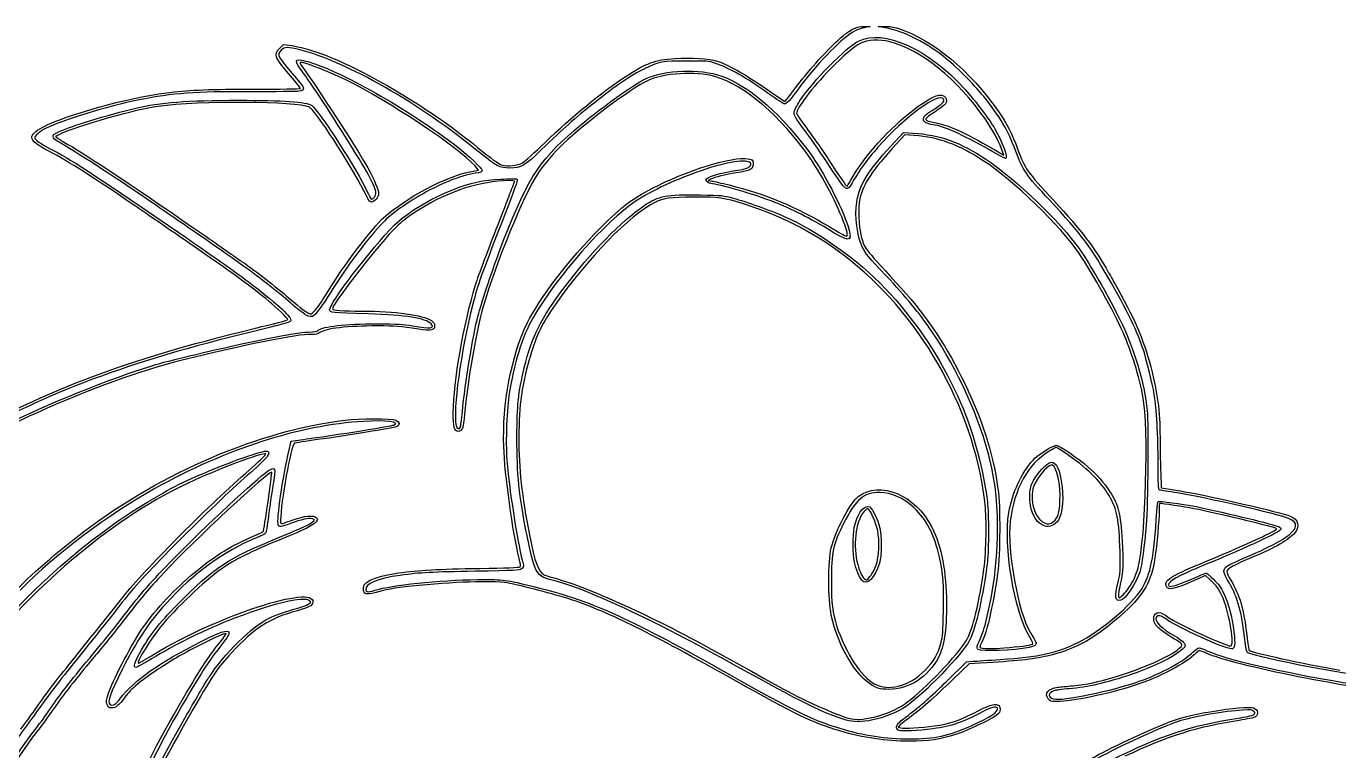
# Model space of a CAD drawing. Extents: x 0.09 to 7.29, y 6.89 to 11.9.
# Drawn here: x 0.673 to 1.194, y 9.236 to 9.524 of the extents above; entities that cross this region are included whole.
import ezdxf

# ---------------------------------------------------------------- set-up
doc = ezdxf.new("R2010")
doc.units = 0
doc.layers.add('Laag_1', color=7, linetype='CONTINUOUS')

msp = doc.modelspace()

# ---------------------------------------------------------------- linework, layer by layer
at = {"layer": 'Laag_1', "color": 7}
for points in [[(1.0057, 9.523919), (1.008035, 9.523877), (1.005789, 9.52339)], [(0.773402, 9.515224), (0.774881, 9.516703), (0.777169, 9.516487)], [(0.970855, 9.496286), (0.9741, 9.493998), (0.974898, 9.494947)], [(1.016393, 9.476497), (1.021219, 9.48178), (1.0251, 9.481522)], [(0.686185, 9.481078), (0.684327, 9.480137), (0.685221, 9.47946)], [(1.025581, 9.480515), (1.021814, 9.480794), (1.018614, 9.477328)], [(1.059588, 9.473699), (1.061162, 9.472784), (1.060215, 9.475302)], [(0.849011, 9.46616), (0.852363, 9.466837), (0.850883, 9.468569)], [(0.944677, 9.463172), (0.943721, 9.462671), (0.945189, 9.462437)], [(0.777168, 9.355606), (0.778, 9.359095), (0.779644, 9.359367)], [(1.085613, 9.354282), (1.081999, 9.356666), (1.079028, 9.354958)], [(0.76733, 9.353303), (0.767945, 9.354242), (0.766718, 9.353973)], [(1.123484, 9.346383), (1.123721, 9.340618), (1.127063, 9.340048)], [(1.14303, 9.304145), (1.141322, 9.305709), (1.136783, 9.303711)], [(1.038397, 9.263665), (1.046366, 9.271493), (1.048879, 9.271663)], [(1.051744, 9.270929), (1.047317, 9.270689), (1.040903, 9.264433)], [(1.020019, 9.246391), (1.019146, 9.245455), (1.020165, 9.245197)]]:
    msp.add_lwpolyline(points, dxfattribs=at)
for points in [[(0.992192, 9.467976)], [(1.000363, 9.462855)], [(0.783684, 9.409341)], [(0.787215, 9.410854)], [(1.076939, 9.325551)], [(1.080913, 9.327158)], [(1.00876, 9.306399)], [(1.004775, 9.303742)], [(1.050922, 9.276335)], [(1.061321, 9.277)], [(1.011523, 9.260805)], [(1.01922, 9.261788)], [(0.998478, 9.248292)], [(1.010011, 9.249657)]]:
    msp.add_lwpolyline(points, close=True, dxfattribs=at)
for points in [[(0.997115, 9.520025), (1.00076, 9.523007), (1.002848, 9.523954), (1.0057, 9.523919)], [(1.005789, 9.52339), (1.004554, 9.523118), (1.002888, 9.522567), (1.002089, 9.522159)], [(1.012628, 9.523586), (1.010643, 9.523848), (1.01066, 9.523851), (1.013592, 9.5239)], [(1.037236, 9.511899), (1.029027, 9.51827), (1.019829, 9.522638), (1.012628, 9.523586)], [(1.013592, 9.5239), (1.01585, 9.523942), (1.017238, 9.523729), (1.019288, 9.523063)], [(0.980261, 9.501879), (0.985006, 9.508097), (0.992823, 9.516513), (0.997115, 9.520025)], [(1.002089, 9.522159), (0.997298, 9.519715), (0.987864, 9.510182), (0.980388, 9.500233)], [(1.00339, 9.518038), (1.013282, 9.523041), (1.031157, 9.514977), (1.045631, 9.498981)], [(1.015791, 9.517783), (1.011681, 9.518822), (1.006958, 9.518596), (1.004306, 9.517232)], [(1.019288, 9.523063), (1.032892, 9.518619), (1.047732, 9.506297), (1.059078, 9.490024)], [(0.778449, 9.50338), (0.771287, 9.51163), (0.770845, 9.512667), (0.773402, 9.515224)], [(0.774013, 9.51445), (0.772157, 9.512513), (0.772456, 9.511957), (0.780098, 9.50317)], [(0.781463, 9.514568), (0.776642, 9.515791), (0.775274, 9.515769), (0.774013, 9.51445)], [(0.777169, 9.516487), (0.779947, 9.516226), (0.787437, 9.514104), (0.791949, 9.512301)], [(0.852857, 9.473741), (0.829061, 9.49327), (0.80006, 9.509855), (0.781463, 9.514568)], [(0.980261, 9.494551), (0.985401, 9.502281), (0.998466, 9.515548), (1.00339, 9.518038)], [(1.004306, 9.517232), (1.001432, 9.515753), (0.997488, 9.512409), (0.992221, 9.506983)], [(1.053808, 9.487017), (1.042622, 9.503025), (1.028294, 9.514622), (1.015791, 9.517783)], [(0.783141, 9.504875), (0.778871, 9.510586), (0.778966, 9.511358), (0.783787, 9.510109)], [(0.781484, 9.509559), (0.781275, 9.509489), (0.78205, 9.508196), (0.783202, 9.506683)], [(0.799668, 9.502649), (0.792071, 9.506342), (0.782614, 9.509936), (0.781484, 9.509559)], [(0.783787, 9.510109), (0.796853, 9.506726), (0.82469, 9.49097), (0.844177, 9.475928)], [(0.791949, 9.512301), (0.810394, 9.504933), (0.834346, 9.490387), (0.852035, 9.475811)], [(0.91065, 9.503832), (0.919234, 9.509437), (0.922374, 9.510593), (0.930522, 9.511146)], [(0.935272, 9.510148), (0.925431, 9.510148), (0.924111, 9.509897), (0.918367, 9.507048)], [(0.930522, 9.511146), (0.937011, 9.511586), (0.943979, 9.511146), (0.947216, 9.510113)], [(0.946285, 9.509298), (0.943894, 9.510098), (0.943161, 9.510155), (0.935272, 9.510148)], [(0.967566, 9.497225), (0.958527, 9.503666), (0.951939, 9.507404), (0.946285, 9.509298)], [(0.947216, 9.510113), (0.952231, 9.508498), (0.959907, 9.504009), (0.970855, 9.496286)], [(1.053159, 9.496023), (1.048961, 9.501235), (1.041877, 9.508298), (1.037236, 9.511899)], [(0.781612, 9.499246), (0.781709, 9.499403), (0.780286, 9.501264), (0.778449, 9.50338)], [(0.780098, 9.50317), (0.783451, 9.499314), (0.783612, 9.498554), (0.78116, 9.498138)], [(0.799286, 9.48042), (0.79034, 9.494526), (0.786272, 9.500688), (0.783141, 9.504875)], [(0.783202, 9.506683), (0.787322, 9.501276), (0.804418, 9.474809), (0.808365, 9.467729)], [(0.850883, 9.468569), (0.845012, 9.475438), (0.816187, 9.494619), (0.799668, 9.502649)], [(0.878768, 9.477693), (0.889619, 9.488157), (0.901253, 9.497696), (0.91065, 9.503832)], [(0.890429, 9.482564), (0.900321, 9.490972), (0.913798, 9.500721), (0.9187, 9.503015)], [(0.918367, 9.507048), (0.91285, 9.504311), (0.907259, 9.500519), (0.898339, 9.493463)], [(0.9187, 9.503015), (0.926603, 9.506712), (0.940194, 9.507218), (0.949045, 9.504144)], [(0.946292, 9.503949), (0.938627, 9.506192), (0.926118, 9.505377), (0.919304, 9.502191)], [(0.98414, 9.471606), (0.972324, 9.488515), (0.958416, 9.5004), (0.946292, 9.503949)], [(0.949045, 9.504144), (0.960151, 9.500287), (0.973696, 9.488271), (0.984955, 9.472287)], [(0.992221, 9.506983), (0.984885, 9.499428), (0.978801, 9.491422), (0.978825, 9.489354)], [(0.691075, 9.488607), (0.705115, 9.493199), (0.718484, 9.496334), (0.729662, 9.497654)], [(0.761683, 9.49794), (0.739428, 9.498027), (0.731182, 9.497418), (0.717535, 9.49468)], [(0.729662, 9.497654), (0.738361, 9.498682), (0.745572, 9.498961), (0.763478, 9.498961)], [(0.78116, 9.498138), (0.780279, 9.497988), (0.771514, 9.497898), (0.761683, 9.49794)], [(0.763478, 9.498961), (0.773354, 9.498961), (0.781514, 9.499089), (0.781612, 9.499246)], [(0.919304, 9.502191), (0.91326, 9.499365), (0.895224, 9.485848), (0.886051, 9.477269)], [(0.974019, 9.493067), (0.973678, 9.493067), (0.970774, 9.494938), (0.967566, 9.497225)], [(0.980388, 9.500233), (0.975836, 9.494175), (0.974852, 9.493067), (0.974019, 9.493067)], [(0.974898, 9.494947), (0.975337, 9.495468), (0.97775, 9.498588), (0.980261, 9.501879)], [(1.037198, 9.495016), (1.035561, 9.498075), (1.021725, 9.487925), (1.011147, 9.475904)], [(1.045631, 9.498981), (1.049766, 9.494412), (1.055112, 9.487343), (1.057615, 9.483135)], [(0.717535, 9.49468), (0.704841, 9.492134), (0.687063, 9.486697), (0.68041, 9.483325)], [(0.725177, 9.492139), (0.715972, 9.490851), (0.692114, 9.484083), (0.686185, 9.481078)], [(0.716208, 9.491424), (0.725926, 9.493749), (0.736501, 9.494554), (0.757196, 9.494546)], [(0.785202, 9.491769), (0.780594, 9.494152), (0.741283, 9.494396), (0.725177, 9.492139)], [(0.757196, 9.494546), (0.774523, 9.494546), (0.784012, 9.493881), (0.786089, 9.492543)], [(0.786089, 9.492543), (0.788798, 9.490799), (0.804558, 9.466353), (0.808076, 9.458437)], [(0.898339, 9.493463), (0.890256, 9.487069), (0.886478, 9.48371), (0.877341, 9.474795)], [(0.978022, 9.490441), (0.978248, 9.491185), (0.979252, 9.493035), (0.980261, 9.494551)], [(1.009494, 9.475712), (1.018289, 9.48592), (1.030063, 9.495419), (1.035335, 9.496559)], [(1.032661, 9.490496), (1.034073, 9.491353), (1.035758, 9.492558), (1.036406, 9.493174)], [(1.038352, 9.494542), (1.038352, 9.493174), (1.037621, 9.492438), (1.033828, 9.489991)], [(1.035335, 9.496559), (1.037005, 9.496921), (1.038352, 9.496019), (1.038352, 9.494542)], [(1.036406, 9.493174), (1.037384, 9.494105), (1.037518, 9.494417), (1.037198, 9.495016)], [(1.065769, 9.47463), (1.062852, 9.48255), (1.059683, 9.487924), (1.053159, 9.496023)], [(0.674906, 9.479738), (0.674906, 9.482102), (0.680402, 9.485116), (0.691075, 9.488607)], [(0.685839, 9.482128), (0.690778, 9.484375), (0.705209, 9.488792), (0.716208, 9.491424)], [(0.806791, 9.458629), (0.80137, 9.469454), (0.787661, 9.490497), (0.785202, 9.491769)], [(0.98283, 9.481537), (0.977779, 9.488291), (0.97752, 9.48877), (0.978022, 9.490441)], [(0.978825, 9.489354), (0.978825, 9.489079), (0.979982, 9.487284), (0.98139, 9.485364)], [(1.033024, 9.484831), (1.030504, 9.485189), (1.029163, 9.485922), (1.029177, 9.486935)], [(1.029177, 9.486935), (1.029219, 9.488139), (1.02981, 9.488768), (1.032661, 9.490496)], [(1.030336, 9.487467), (1.02968, 9.486676), (1.030378, 9.486356), (1.03431, 9.485565)], [(1.033828, 9.489991), (1.032173, 9.488923), (1.030602, 9.487788), (1.030336, 9.487467)], [(1.060215, 9.475302), (1.058903, 9.478788), (1.056542, 9.483103), (1.053808, 9.487017)], [(1.059078, 9.490024), (1.06214, 9.485632), (1.06466, 9.480697), (1.066635, 9.475224)], [(0.68041, 9.483325), (0.678272, 9.482241), (0.676008, 9.480336), (0.676008, 9.479619)], [(0.683358, 9.480131), (0.683358, 9.480847), (0.683794, 9.481198), (0.685839, 9.482128)], [(0.860483, 9.433885), (0.870947, 9.461902), (0.876237, 9.470501), (0.890429, 9.482564)], [(0.98139, 9.485364), (0.987132, 9.477529), (0.989898, 9.47356), (0.992674, 9.469174)], [(1.055679, 9.474662), (1.044114, 9.481224), (1.037494, 9.484196), (1.033024, 9.484831)], [(1.03431, 9.485565), (1.039789, 9.484471), (1.046407, 9.481365), (1.059588, 9.473699)], [(1.057615, 9.483135), (1.060547, 9.478206), (1.063018, 9.471399), (1.061876, 9.471399)], [(0.681678, 9.474278), (0.677194, 9.476579), (0.674906, 9.478423), (0.674906, 9.479738)], [(0.676008, 9.479619), (0.676008, 9.478924), (0.678546, 9.477124), (0.681951, 9.475404)], [(0.68639, 9.477474), (0.683952, 9.478912), (0.683358, 9.479432), (0.683358, 9.480131)], [(0.685221, 9.47946), (0.685712, 9.479085), (0.687513, 9.477995), (0.689224, 9.477033)], [(0.723047, 9.453653), (0.709061, 9.463272), (0.695252, 9.472245), (0.68639, 9.477474)], [(0.689224, 9.477033), (0.69649, 9.472948), (0.718838, 9.458053), (0.743994, 9.44053)], [(0.811612, 9.457686), (0.811612, 9.460065), (0.808172, 9.466409), (0.799286, 9.48042)], [(0.869884, 9.469739), (0.870778, 9.470263), (0.874775, 9.473841), (0.878768, 9.477693)], [(0.886051, 9.477269), (0.882577, 9.47402), (0.878306, 9.468974), (0.875816, 9.465174)], [(0.992192, 9.467976), (0.98902, 9.47279), (0.984807, 9.478892), (0.98283, 9.481537)], [(1.002686, 9.454013), (1.0038, 9.461037), (1.006871, 9.466075), (1.016393, 9.476497)], [(1.018614, 9.477328), (1.00869, 9.466578), (1.005459, 9.461734), (1.003952, 9.455346)], [(1.0251, 9.481522), (1.035704, 9.48082), (1.04398, 9.477848), (1.054041, 9.471129)], [(1.052977, 9.470542), (1.042946, 9.477063), (1.035476, 9.479782), (1.025581, 9.480515)], [(0.716064, 9.452484), (0.700066, 9.463534), (0.689204, 9.470419), (0.681678, 9.474278)], [(0.681951, 9.475404), (0.690123, 9.471274), (0.698797, 9.465651), (0.729203, 9.44477)], [(0.844177, 9.475928), (0.848437, 9.47264), (0.853873, 9.467427), (0.853873, 9.46663)], [(0.852035, 9.475811), (0.857498, 9.47131), (0.860289, 9.469315), (0.861837, 9.468804)], [(0.864812, 9.467626), (0.860841, 9.467581), (0.859579, 9.468225), (0.852857, 9.473741)], [(0.877341, 9.474795), (0.870856, 9.468466), (0.869485, 9.467681), (0.864812, 9.467626)], [(0.923507, 9.460588), (0.938718, 9.468043), (0.955832, 9.472877), (0.9606, 9.471064)], [(0.960486, 9.469653), (0.959119, 9.471301), (0.951428, 9.470093), (0.940826, 9.466568)], [(0.997911, 9.445124), (0.995111, 9.453057), (0.989321, 9.464192), (0.98414, 9.471606)], [(0.984955, 9.472287), (0.990766, 9.464037), (0.997806, 9.449991), (0.999647, 9.44297)], [(1.000363, 9.462855), (1.002585, 9.466882), (1.005856, 9.471489), (1.009494, 9.475712)], [(1.011147, 9.475904), (1.006849, 9.47102), (1.004173, 9.467341), (1.001184, 9.462212)], [(1.054041, 9.471129), (1.066164, 9.463032), (1.083514, 9.446337), (1.091307, 9.435269)], [(1.061876, 9.471399), (1.061628, 9.471399), (1.058842, 9.472867), (1.055679, 9.474662)], [(1.079379, 9.454811), (1.069896, 9.464971), (1.068673, 9.466752), (1.065769, 9.47463)], [(1.066635, 9.475224), (1.069443, 9.46745), (1.070309, 9.466214), (1.081028, 9.454676)], [(0.808365, 9.467729), (0.810988, 9.463024), (0.812714, 9.458959), (0.812714, 9.457488)], [(0.814812, 9.447982), (0.8241, 9.456128), (0.839271, 9.464192), (0.849011, 9.46616)], [(0.853873, 9.46663), (0.853873, 9.466112), (0.853318, 9.465898), (0.851025, 9.465531)], [(0.861837, 9.468804), (0.86391, 9.46812), (0.867915, 9.468584), (0.869884, 9.469739)], [(0.940826, 9.466568), (0.932098, 9.463666), (0.920707, 9.45838), (0.915004, 9.454585)], [(0.942797, 9.462934), (0.942797, 9.463996), (0.948616, 9.465785), (0.955291, 9.466777)], [(0.961542, 9.46957), (0.961542, 9.467076), (0.960736, 9.466614), (0.954842, 9.465726)], [(0.955291, 9.466777), (0.958417, 9.467241), (0.959318, 9.467518), (0.960039, 9.468236)], [(0.960039, 9.468236), (0.960755, 9.468948), (0.960842, 9.469225), (0.960486, 9.469653)], [(0.9606, 9.471064), (0.961331, 9.470785), (0.961542, 9.470451), (0.961542, 9.46957)], [(1.001184, 9.462212), (0.998673, 9.457904), (0.998941, 9.457732), (0.992192, 9.467976)], [(0.992674, 9.469174), (0.995533, 9.464657), (0.998535, 9.460374), (0.998842, 9.460374)], [(1.090915, 9.433895), (1.083799, 9.444478), (1.064724, 9.462903), (1.052977, 9.470542)], [(0.862287, 9.462503), (0.850956, 9.461966), (0.838314, 9.457442), (0.826858, 9.449824)], [(0.851025, 9.465531), (0.845011, 9.464567), (0.836946, 9.461296), (0.828843, 9.456533)], [(0.842201, 9.45903), (0.849166, 9.46176), (0.854487, 9.462927), (0.861311, 9.463219)], [(0.875816, 9.465174), (0.87036, 9.456852), (0.859309, 9.429872), (0.854279, 9.412591)], [(0.859454, 9.443306), (0.863303, 9.453211), (0.866541, 9.461631), (0.86665, 9.462017)], [(0.861311, 9.463219), (0.864497, 9.463355), (0.867266, 9.463414), (0.867466, 9.463345)], [(0.867828, 9.46259), (0.867828, 9.46224), (0.865035, 9.45477), (0.861621, 9.445984)], [(0.86665, 9.462017), (0.866838, 9.462689), (0.86665, 9.46271), (0.862287, 9.462503)], [(0.867466, 9.463345), (0.867665, 9.463278), (0.867828, 9.462937), (0.867828, 9.46259)], [(0.944761, 9.461446), (0.943945, 9.461446), (0.942797, 9.462316), (0.942797, 9.462934)], [(0.954842, 9.465726), (0.950621, 9.46509), (0.946236, 9.463988), (0.944677, 9.463172)], [(0.970174, 9.453995), (0.962542, 9.457002), (0.947386, 9.461446), (0.944761, 9.461446)], [(0.945189, 9.462437), (0.945998, 9.462312), (0.949044, 9.461615), (0.951959, 9.460894)], [(0.951959, 9.460894), (0.96665, 9.45726), (0.978363, 9.452373), (0.991948, 9.444207)], [(0.998842, 9.460374), (0.998925, 9.460374), (0.999611, 9.461491), (1.000363, 9.462855)], [(0.809928, 9.454127), (0.809166, 9.454127), (0.808735, 9.454746), (0.806791, 9.458629)], [(0.808076, 9.458437), (0.808861, 9.456673), (0.809719, 9.455229), (0.809985, 9.455229)], [(0.812714, 9.457488), (0.812714, 9.456062), (0.81111, 9.454127), (0.809928, 9.454127)], [(0.809985, 9.455229), (0.810647, 9.455229), (0.811612, 9.456685), (0.811612, 9.457686)], [(0.828843, 9.456533), (0.822064, 9.452549), (0.818139, 9.449663), (0.814347, 9.445876)], [(0.818954, 9.444912), (0.823702, 9.449688), (0.833414, 9.455586), (0.842201, 9.45903)], [(0.900531, 9.443522), (0.9098, 9.452823), (0.913943, 9.455901), (0.923507, 9.460588)], [(0.918133, 9.452641), (0.924128, 9.456665), (0.927093, 9.457235), (0.940601, 9.456967)], [(0.937995, 9.456068), (0.928234, 9.456026), (0.926134, 9.455748), (0.922484, 9.453919)], [(0.957688, 9.453364), (0.950081, 9.455796), (0.947869, 9.4561), (0.937995, 9.456068)], [(0.940601, 9.456967), (0.949207, 9.456796), (0.949782, 9.456737), (0.953646, 9.455673)], [(0.953646, 9.455673), (0.958856, 9.454237), (0.968213, 9.450897), (0.97364, 9.448536)], [(0.737379, 9.437836), (0.730001, 9.442891), (0.72041, 9.449482), (0.716064, 9.452484)], [(0.731315, 9.447992), (0.729294, 9.449367), (0.725573, 9.451914), (0.723047, 9.453653)], [(0.915004, 9.454585), (0.902898, 9.446529), (0.883403, 9.424385), (0.873972, 9.407976)], [(0.922484, 9.453919), (0.912334, 9.448838), (0.895911, 9.431997), (0.882911, 9.413338)], [(0.886778, 9.420502), (0.896845, 9.433899), (0.909432, 9.4468), (0.918133, 9.452641)], [(1.000318, 9.43079), (0.987098, 9.441315), (0.974486, 9.447993), (0.957688, 9.453364)], [(0.990661, 9.443695), (0.985287, 9.447025), (0.975957, 9.451716), (0.970174, 9.453995)], [(1.004888, 9.436303), (1.002905, 9.440337), (1.001856, 9.448777), (1.002686, 9.454013)], [(1.003952, 9.455346), (1.003156, 9.451969), (1.003436, 9.444467), (1.004513, 9.440378)], [(1.103929, 9.421845), (1.095758, 9.436308), (1.092236, 9.441037), (1.079379, 9.454811)], [(1.081028, 9.454676), (1.091949, 9.442923), (1.097257, 9.435937), (1.102807, 9.426012)], [(0.760347, 9.427724), (0.754942, 9.431585), (0.736338, 9.444574), (0.731315, 9.447992)], [(0.79249, 9.418481), (0.798504, 9.428403), (0.810371, 9.444087), (0.814812, 9.447982)], [(0.814347, 9.445876), (0.809119, 9.440654), (0.79979, 9.4282), (0.793415, 9.417929)], [(0.826858, 9.449824), (0.822028, 9.446612), (0.819388, 9.444191), (0.814345, 9.438344)], [(0.861621, 9.445984), (0.853232, 9.424397), (0.852238, 9.421575), (0.850172, 9.413489)], [(0.97364, 9.448536), (0.987045, 9.442706), (1.003257, 9.431155), (1.014057, 9.419739)], [(0.998528, 9.440553), (0.999284, 9.440553), (0.999136, 9.441654), (0.997911, 9.445124)], [(0.729203, 9.44477), (0.749709, 9.430688), (0.754606, 9.427244), (0.760898, 9.422481)], [(0.743994, 9.44053), (0.750563, 9.435954), (0.757095, 9.431405), (0.75851, 9.430422)], [(0.79323, 9.41124), (0.79323, 9.414011), (0.80981, 9.435714), (0.818954, 9.444912)], [(0.851113, 9.420889), (0.851851, 9.423313), (0.855604, 9.433401), (0.859454, 9.443306)], [(0.871724, 9.405932), (0.876486, 9.415744), (0.88859, 9.431539), (0.900531, 9.443522)], [(0.999647, 9.44297), (1.000933, 9.438068), (0.999564, 9.438178), (0.990661, 9.443695)], [(0.991948, 9.444207), (0.995293, 9.442197), (0.998253, 9.440553), (0.998528, 9.440553)], [(1.004513, 9.440378), (1.005724, 9.435773), (1.005521, 9.436041), (1.018275, 9.422189)], [(0.769167, 9.414657), (0.762295, 9.420392), (0.753802, 9.426585), (0.737379, 9.437836)], [(0.814345, 9.438344), (0.805973, 9.42864), (0.794335, 9.413124), (0.794335, 9.41167)], [(1.014276, 9.424911), (1.007594, 9.431992), (1.006141, 9.433755), (1.004888, 9.436303)], [(1.091307, 9.435269), (1.095185, 9.42976), (1.102537, 9.416979), (1.107139, 9.407743)], [(0.75851, 9.430422), (0.764448, 9.426293), (0.771462, 9.420832), (0.777252, 9.415831)], [(0.85225, 9.409079), (0.85331, 9.413314), (0.857386, 9.425594), (0.860483, 9.433885)], [(1.053813, 9.332726), (1.050398, 9.369236), (1.02949, 9.407564), (1.000318, 9.43079)], [(1.108561, 9.402311), (1.104971, 9.410454), (1.096586, 9.425462), (1.090915, 9.433895)], [(0.778905, 9.412968), (0.776549, 9.415325), (0.766343, 9.423439), (0.760347, 9.427724)], [(1.032577, 9.402644), (1.027414, 9.41024), (1.022639, 9.41605), (1.014276, 9.424911)], [(1.102807, 9.426012), (1.103486, 9.424799), (1.105159, 9.421823), (1.106527, 9.419397)], [(0.760898, 9.422481), (0.771588, 9.414389), (0.777803, 9.408811), (0.777803, 9.407309)], [(0.842381, 9.370545), (0.842503, 9.382569), (0.846541, 9.405869), (0.851113, 9.420889)], [(0.870614, 9.388237), (0.873751, 9.401042), (0.876941, 9.407411), (0.886778, 9.420502)], [(1.014057, 9.419739), (1.036542, 9.39597), (1.050781, 9.366228), (1.054598, 9.335061)], [(1.018275, 9.422189), (1.029565, 9.409928), (1.03745, 9.398544), (1.044367, 9.384523)], [(1.117124, 9.393616), (1.11507, 9.40076), (1.111372, 9.408673), (1.103929, 9.421845)], [(1.106527, 9.419397), (1.113597, 9.406861), (1.117329, 9.397809), (1.120084, 9.386507)], [(0.7767, 9.407404), (0.7767, 9.407748), (0.771872, 9.412399), (0.769167, 9.414657)], [(0.777252, 9.415831), (0.781606, 9.41207), (0.784833, 9.409668), (0.78554, 9.409663)], [(0.793415, 9.417929), (0.790505, 9.413241), (0.788643, 9.410632), (0.787131, 9.409118)], [(0.787215, 9.410855), (0.788738, 9.412503), (0.789774, 9.414), (0.79249, 9.418481)], [(0.783684, 9.409345), (0.782613, 9.409997), (0.779564, 9.412309), (0.778905, 9.412968)], [(0.787131, 9.409118), (0.786356, 9.408344), (0.785201, 9.40842), (0.783684, 9.409341)], [(0.78554, 9.409663), (0.785853, 9.409663), (0.786608, 9.410197), (0.787215, 9.410854)], [(0.808481, 9.409635), (0.794037, 9.410072), (0.79323, 9.410157), (0.79323, 9.41124)], [(0.794335, 9.41167), (0.794335, 9.411112), (0.798651, 9.410786), (0.806058, 9.410785)], [(0.806058, 9.410785), (0.819361, 9.410785), (0.830303, 9.409289), (0.833679, 9.407015)], [(0.833563, 9.405712), (0.831284, 9.407991), (0.823721, 9.409174), (0.808481, 9.409635)], [(0.850172, 9.413489), (0.845346, 9.394596), (0.84218, 9.371655), (0.843528, 9.365352)], [(0.845983, 9.370827), (0.847115, 9.382265), (0.850106, 9.400523), (0.85225, 9.409079)], [(0.854279, 9.412591), (0.851557, 9.403242), (0.848028, 9.382877), (0.846866, 9.369811)], [(0.882911, 9.413338), (0.877603, 9.405718), (0.87554, 9.401508), (0.873008, 9.39312)], [(0.698057, 9.384402), (0.717581, 9.391708), (0.735602, 9.397077), (0.763746, 9.403975)], [(0.773485, 9.405319), (0.77111, 9.404694), (0.765942, 9.403409), (0.762, 9.402463)], [(0.763746, 9.403975), (0.770871, 9.405721), (0.7767, 9.407264), (0.7767, 9.407404)], [(0.777803, 9.407309), (0.777803, 9.406529), (0.777432, 9.406358), (0.773485, 9.405319)], [(0.788761, 9.403146), (0.790525, 9.404743), (0.799432, 9.405735), (0.811972, 9.405733)], [(0.812158, 9.404885), (0.800402, 9.404926), (0.79157, 9.403882), (0.789374, 9.402248)], [(0.811972, 9.405733), (0.820343, 9.405733), (0.822355, 9.405614), (0.826304, 9.404926)], [(0.828555, 9.403623), (0.821347, 9.404733), (0.819539, 9.404872), (0.812158, 9.404885)], [(0.826304, 9.404926), (0.833362, 9.403689), (0.835369, 9.403906), (0.833563, 9.405712)], [(0.8337, 9.403344), (0.832868, 9.403132), (0.83117, 9.403222), (0.828555, 9.403623)], [(0.833679, 9.407015), (0.834703, 9.406324), (0.834943, 9.405927), (0.834943, 9.404915)], [(0.834943, 9.404915), (0.834943, 9.403805), (0.834807, 9.403631), (0.8337, 9.403344)], [(0.862436, 9.356949), (0.861839, 9.373997), (0.865439, 9.392983), (0.871724, 9.405932)], [(0.873972, 9.407976), (0.869725, 9.400588), (0.866466, 9.389951), (0.864516, 9.377107)], [(1.107139, 9.407743), (1.112884, 9.396213), (1.11711, 9.382207), (1.118122, 9.371345)], [(0.762, 9.402463), (0.714858, 9.391149), (0.678165, 9.377441), (0.65157, 9.36121)], [(0.785807, 9.401524), (0.781058, 9.401712), (0.75873, 9.397245), (0.734595, 9.391283)], [(0.739577, 9.393468), (0.761831, 9.398786), (0.779447, 9.402296), (0.784704, 9.40246)], [(0.784704, 9.40246), (0.787182, 9.40254), (0.788297, 9.402728), (0.788761, 9.403146)], [(0.789374, 9.402248), (0.788448, 9.40156), (0.787875, 9.401443), (0.785807, 9.401524)], [(1.055644, 9.351832), (1.051672, 9.368078), (1.042825, 9.387566), (1.032577, 9.402644)], [(1.116435, 9.376954), (1.115051, 9.384429), (1.11173, 9.395123), (1.108561, 9.402311)], [(0.716743, 9.387172), (0.723911, 9.389562), (0.728353, 9.390787), (0.739577, 9.393468)], [(0.873008, 9.39312), (0.869703, 9.382174), (0.868468, 9.373372), (0.868447, 9.360601)], [(1.121215, 9.376018), (1.120635, 9.379932), (1.118843, 9.387637), (1.117124, 9.393616)], [(0.734595, 9.391283), (0.718289, 9.387256), (0.697762, 9.379807), (0.676763, 9.3703)], [(0.86767, 9.360601), (0.867712, 9.373817), (0.868154, 9.378198), (0.870614, 9.388237)], [(0.656281, 9.365287), (0.666936, 9.3714), (0.6832, 9.378842), (0.698057, 9.384402)], [(0.658347, 9.362406), (0.670886, 9.369424), (0.697998, 9.380922), (0.716743, 9.387172)], [(1.044367, 9.384523), (1.052557, 9.367919), (1.056695, 9.355223), (1.058811, 9.340205)], [(1.120084, 9.386507), (1.122471, 9.376718), (1.123239, 9.369883), (1.123243, 9.358394)], [(0.864516, 9.377107), (0.863519, 9.370544), (0.863124, 9.356639), (0.863753, 9.350267)], [(1.114555, 9.308814), (1.117578, 9.320687), (1.11878, 9.36429), (1.116435, 9.376954)], [(1.122503, 9.348038), (1.122503, 9.358768), (1.121921, 9.371263), (1.121215, 9.376018)], [(0.676763, 9.3703), (0.660745, 9.363048), (0.655523, 9.360013), (0.631176, 9.343804)], [(0.695481, 9.323109), (0.726893, 9.346913), (0.765308, 9.3633), (0.79948, 9.367473)], [(0.806829, 9.366985), (0.781072, 9.365392), (0.752048, 9.356049), (0.723776, 9.340248)], [(0.79948, 9.367473), (0.804878, 9.368132), (0.818033, 9.368129), (0.8196, 9.367473)], [(0.81874, 9.36552), (0.821862, 9.366707), (0.815332, 9.367511), (0.806829, 9.366985)], [(0.8196, 9.367473), (0.82117, 9.36681), (0.821268, 9.365389), (0.819784, 9.364804)], [(0.844332, 9.363012), (0.842754, 9.363012), (0.842323, 9.364676), (0.842381, 9.370545)], [(0.846866, 9.369811), (0.846375, 9.364291), (0.845898, 9.363012), (0.844332, 9.363012)], [(0.845193, 9.364653), (0.845325, 9.364998), (0.845681, 9.367777), (0.845983, 9.370827)], [(1.118122, 9.371345), (1.118643, 9.365762), (1.11838, 9.333637), (1.117752, 9.325872)], [(0.788087, 9.360584), (0.799511, 9.362175), (0.817607, 9.365088), (0.81874, 9.36552)], [(0.819784, 9.364804), (0.818504, 9.364299), (0.799794, 9.361263), (0.788456, 9.359721)], [(0.843528, 9.365352), (0.84379, 9.364122), (0.844823, 9.36369), (0.845193, 9.364653)], [(0.779275, 9.358264), (0.777949, 9.357579), (0.773773, 9.334508), (0.773759, 9.327786)], [(0.788456, 9.359721), (0.783706, 9.359074), (0.779575, 9.358419), (0.779275, 9.358264)], [(0.779644, 9.359367), (0.780548, 9.359517), (0.784348, 9.360063), (0.788087, 9.360584)], [(0.868577, 9.312502), (0.866022, 9.322759), (0.862821, 9.345922), (0.862436, 9.356949)], [(0.871697, 9.321513), (0.868493, 9.337761), (0.867649, 9.345936), (0.86767, 9.360601)], [(0.868447, 9.360601), (0.868405, 9.348031), (0.869572, 9.337489), (0.872658, 9.321854)], [(1.072789, 9.351605), (1.074569, 9.353585), (1.08066, 9.357477), (1.081977, 9.357477)], [(1.081977, 9.357477), (1.08309, 9.357477), (1.090893, 9.352203), (1.094579, 9.348959)], [(1.123243, 9.358394), (1.123243, 9.354958), (1.123351, 9.349553), (1.123484, 9.346383)], [(0.766718, 9.353973), (0.761102, 9.352745), (0.742519, 9.345326), (0.733153, 9.340574)], [(0.741051, 9.345444), (0.7533, 9.350777), (0.767083, 9.355655), (0.768436, 9.355136)], [(0.759769, 9.346263), (0.763589, 9.349619), (0.766991, 9.352787), (0.76733, 9.353303)], [(0.768436, 9.355136), (0.770109, 9.354494), (0.768478, 9.352376), (0.761895, 9.34671)], [(0.772839, 9.325831), (0.772134, 9.328051), (0.774536, 9.344566), (0.777168, 9.355606)], [(1.0543, 9.288389), (1.05966, 9.310432), (1.060147, 9.333416), (1.055644, 9.351832)], [(1.063155, 9.330757), (1.064531, 9.338646), (1.068119, 9.346409), (1.072789, 9.351605)], [(1.079028, 9.354958), (1.070873, 9.35027), (1.06516, 9.339964), (1.063685, 9.327276)], [(1.079624, 9.350702), (1.081875, 9.351249), (1.083561, 9.347765), (1.08433, 9.34098)], [(1.102943, 9.337516), (1.099287, 9.343624), (1.093958, 9.34878), (1.085613, 9.354282)], [(0.711338, 9.297418), (0.719489, 9.307733), (0.743703, 9.332154), (0.759769, 9.346263)], [(0.761895, 9.34671), (0.749086, 9.335663), (0.719341, 9.305949), (0.713077, 9.297943)], [(0.770257, 9.346764), (0.769397, 9.347624), (0.739026, 9.319364), (0.727364, 9.306852)], [(0.732948, 9.314094), (0.74793, 9.329148), (0.76622, 9.345973), (0.769555, 9.347769)], [(0.766865, 9.323236), (0.767179, 9.323553), (0.770492, 9.346529), (0.770257, 9.346764)], [(0.769555, 9.347769), (0.77165, 9.348897), (0.771795, 9.348342), (0.770887, 9.342695)], [(0.863753, 9.350267), (0.865131, 9.3363), (0.868111, 9.317754), (0.870256, 9.309796)], [(1.072876, 9.343427), (1.074376, 9.346231), (1.078204, 9.350358), (1.079624, 9.350702)], [(1.080445, 9.349622), (1.079158, 9.350115), (1.07548, 9.346156), (1.073403, 9.342042)], [(1.083457, 9.335428), (1.083729, 9.341791), (1.082208, 9.348945), (1.080445, 9.349622)], [(1.094579, 9.348959), (1.098283, 9.345698), (1.100683, 9.342949), (1.103303, 9.338969)], [(1.123151, 9.3397), (1.122564, 9.33987), (1.122508, 9.340593), (1.122503, 9.348038)], [(0.726535, 9.338252), (0.732795, 9.341783), (0.733907, 9.342333), (0.741051, 9.345444)], [(0.770887, 9.342695), (0.770454, 9.340009), (0.769675, 9.334668), (0.769155, 9.330828)], [(1.003269, 9.337068), (1.011897, 9.343649), (1.02613, 9.337754), (1.032569, 9.324932)], [(1.073403, 9.342042), (1.071048, 9.337375), (1.072795, 9.32933), (1.076678, 9.326963)], [(1.071493, 9.337778), (1.071626, 9.340714), (1.071793, 9.341407), (1.072876, 9.343427)], [(1.08433, 9.34098), (1.085045, 9.334673), (1.084145, 9.328762), (1.082184, 9.326892)], [(0.646029, 9.265595), (0.668982, 9.296344), (0.69689, 9.321531), (0.726535, 9.338252)], [(0.733153, 9.340574), (0.702354, 9.324944), (0.671666, 9.297994), (0.646739, 9.264685)], [(0.723776, 9.340248), (0.704779, 9.329631), (0.685427, 9.315047), (0.670289, 9.299941)], [(0.992547, 9.316715), (0.994011, 9.323028), (1.000157, 9.334695), (1.003269, 9.337068)], [(1.011997, 9.338733), (1.005407, 9.338733), (1.002507, 9.336263), (0.997486, 9.326401)], [(1.025479, 9.332624), (1.021264, 9.336526), (1.016384, 9.338737), (1.011997, 9.338733)], [(1.058811, 9.340205), (1.059824, 9.333014), (1.059737, 9.314504), (1.058654, 9.306538)], [(1.076939, 9.325551), (1.073446, 9.326944), (1.071231, 9.331917), (1.071493, 9.337778)], [(1.107316, 9.315216), (1.106989, 9.327998), (1.106181, 9.332103), (1.102943, 9.337516)], [(1.103303, 9.338969), (1.106668, 9.333853), (1.107473, 9.33063), (1.108211, 9.3193)], [(1.130041, 9.33854), (1.126605, 9.339075), (1.123505, 9.339597), (1.123151, 9.3397)], [(1.127063, 9.340048), (1.128902, 9.339734), (1.131977, 9.339224), (1.133897, 9.338915)], [(1.174568, 9.328275), (1.170874, 9.329956), (1.141106, 9.336818), (1.130041, 9.33854)], [(1.133897, 9.338915), (1.142135, 9.337588), (1.171727, 9.330701), (1.17492, 9.329366)], [(0.769155, 9.330828), (0.768635, 9.326988), (0.768121, 9.323488), (0.768013, 9.323051)], [(1.005519, 9.330985), (1.002183, 9.327088), (1.001063, 9.317417), (1.003097, 9.310077)], [(1.00174, 9.324822), (1.002812, 9.329884), (1.005155, 9.333413), (1.007275, 9.33316)], [(1.007479, 9.331941), (1.006883, 9.33248), (1.006739, 9.33241), (1.005519, 9.330985)], [(1.007275, 9.33316), (1.008121, 9.333059), (1.008512, 9.33259), (1.009698, 9.330262)], [(1.011022, 9.323612), (1.010396, 9.326561), (1.008499, 9.331018), (1.007479, 9.331941)], [(1.03554, 9.313011), (1.033572, 9.32193), (1.030444, 9.328027), (1.025479, 9.332624)], [(1.053086, 9.307031), (1.054058, 9.313611), (1.054417, 9.326276), (1.053813, 9.332726)], [(1.054598, 9.335061), (1.055205, 9.330097), (1.055206, 9.316154), (1.054598, 9.311174)], [(1.071467, 9.281245), (1.065278, 9.291507), (1.060879, 9.317708), (1.063155, 9.330757)], [(1.080913, 9.327158), (1.082624, 9.328598), (1.083255, 9.330649), (1.083457, 9.335428)], [(1.116055, 9.300633), (1.119483, 9.306028), (1.120764, 9.312662), (1.121968, 9.331264)], [(1.122869, 9.331501), (1.122869, 9.327889), (1.121956, 9.317693), (1.121188, 9.312688)], [(1.121968, 9.331264), (1.122101, 9.333338), (1.122318, 9.335098), (1.122448, 9.335177)], [(1.122448, 9.335177), (1.122786, 9.335382), (1.132505, 9.334105), (1.136149, 9.333378)], [(1.123036, 9.334349), (1.122946, 9.334349), (1.122869, 9.333067), (1.122869, 9.331501)], [(1.136653, 9.332291), (1.132967, 9.333018), (1.12416, 9.334349), (1.123036, 9.334349)], [(1.136149, 9.333378), (1.146449, 9.331326), (1.165971, 9.326664), (1.169723, 9.32536)], [(1.169175, 9.324502), (1.1662, 9.325624), (1.146362, 9.330375), (1.136653, 9.332291)], [(0.777741, 9.32643), (0.773663, 9.324904), (0.773153, 9.324841), (0.772839, 9.325831)], [(0.773559, 9.321061), (0.78249, 9.324678), (0.786067, 9.32639), (0.786974, 9.327482)], [(0.773759, 9.327786), (0.773759, 9.326424), (0.773853, 9.326212), (0.774399, 9.326386)], [(0.774399, 9.326386), (0.774753, 9.326498), (0.776726, 9.327186), (0.778786, 9.327912)], [(0.78786, 9.327117), (0.786759, 9.325641), (0.783508, 9.324005), (0.774401, 9.320341)], [(0.786408, 9.328269), (0.784972, 9.328631), (0.781833, 9.327966), (0.777741, 9.32643)], [(0.778786, 9.327912), (0.783118, 9.329441), (0.786944, 9.329774), (0.788003, 9.328714)], [(0.786974, 9.327482), (0.78734, 9.327922), (0.787235, 9.328061), (0.786408, 9.328269)], [(0.788003, 9.328714), (0.78856, 9.328157), (0.78855, 9.328039), (0.78786, 9.327117)], [(0.997486, 9.326401), (0.993279, 9.318138), (0.992628, 9.315071), (0.992617, 9.303456)], [(1.009698, 9.330262), (1.011861, 9.326009), (1.012393, 9.323552), (1.012397, 9.317789)], [(1.063685, 9.327276), (1.062359, 9.315871), (1.066882, 9.290847), (1.07169, 9.282991)], [(1.076678, 9.326963), (1.078267, 9.325994), (1.079603, 9.326056), (1.080913, 9.327158)], [(1.082184, 9.326892), (1.080485, 9.325271), (1.078753, 9.324828), (1.076939, 9.325551)], [(1.117752, 9.325872), (1.117087, 9.317677), (1.115946, 9.309468), (1.115134, 9.307034)], [(1.169723, 9.32536), (1.172433, 9.324418), (1.171953, 9.323902), (1.16543, 9.320755)], [(1.176877, 9.324724), (1.177512, 9.326257), (1.176877, 9.327221), (1.174568, 9.328275)], [(1.17492, 9.329366), (1.178179, 9.328004), (1.178991, 9.325192), (1.176836, 9.322737)], [(0.666944, 9.298277), (0.674211, 9.305722), (0.685511, 9.315555), (0.695481, 9.323109)], [(0.764083, 9.320715), (0.751371, 9.315468), (0.739187, 9.306606), (0.728292, 9.294682)], [(0.732779, 9.294192), (0.746963, 9.308736), (0.753085, 9.312768), (0.773559, 9.321061)], [(0.738296, 9.305817), (0.746535, 9.312798), (0.753306, 9.317143), (0.761616, 9.320782)], [(0.774401, 9.320341), (0.764082, 9.31619), (0.75628, 9.312389), (0.751338, 9.309107)], [(0.761616, 9.320782), (0.764351, 9.321981), (0.766714, 9.323085), (0.766865, 9.323236)], [(0.768013, 9.323051), (0.767867, 9.322449), (0.766912, 9.321883), (0.764083, 9.320715)], [(0.877547, 9.305313), (0.875217, 9.30675), (0.873879, 9.310457), (0.871697, 9.321513)], [(0.872658, 9.321854), (0.874863, 9.310683), (0.87612, 9.3073), (0.878551, 9.305999)], [(1.001781, 9.311051), (1.001103, 9.314255), (1.001094, 9.321651), (1.00174, 9.324822)], [(1.010412, 9.309888), (1.011547, 9.312874), (1.011851, 9.319714), (1.011022, 9.323612)], [(1.032569, 9.324932), (1.036339, 9.317423), (1.038349, 9.306957), (1.038349, 9.294835)], [(1.139336, 9.310434), (1.147928, 9.313958), (1.159095, 9.318862), (1.165049, 9.321727)], [(1.16543, 9.320755), (1.157403, 9.316882), (1.156231, 9.316353), (1.148078, 9.312924)], [(1.159298, 9.313838), (1.170486, 9.3187), (1.175726, 9.321946), (1.176877, 9.324724)], [(1.176836, 9.322737), (1.174288, 9.319836), (1.168933, 9.316745), (1.159958, 9.312993)], [(1.165049, 9.321727), (1.169633, 9.323933), (1.170011, 9.324187), (1.169175, 9.324502)], [(0.992603, 9.290043), (0.991263, 9.296598), (0.991235, 9.31104), (0.992547, 9.316715)], [(1.012397, 9.317789), (1.012397, 9.31403), (1.012241, 9.312296), (1.011733, 9.310634)], [(1.106567, 9.303088), (1.107505, 9.306846), (1.107524, 9.307162), (1.107316, 9.315216)], [(1.108211, 9.3193), (1.108702, 9.311745), (1.108451, 9.306214), (1.10744, 9.302354)], [(0.712756, 9.2914), (0.71949, 9.3001), (0.723445, 9.304545), (0.732948, 9.314094)], [(0.868918, 9.309195), (0.86919, 9.309466), (0.869085, 9.31046), (0.868577, 9.312502)], [(0.870256, 9.309796), (0.870419, 9.309202), (0.870214, 9.308836), (0.869479, 9.308351)], [(1.004801, 9.303742), (1.003816, 9.304831), (1.002345, 9.308391), (1.001781, 9.311051)], [(1.003097, 9.310077), (1.003935, 9.307051), (1.004619, 9.305586), (1.005695, 9.30451)], [(1.011733, 9.310634), (1.009937, 9.304742), (1.006738, 9.301573), (1.004775, 9.303742)], [(1.00876, 9.306396), (1.009208, 9.307104), (1.009951, 9.308674), (1.010412, 9.309888)], [(1.037154, 9.291549), (1.037359, 9.302096), (1.03706, 9.306151), (1.03554, 9.313011)], [(1.054598, 9.311174), (1.052977, 9.297879), (1.050123, 9.285126), (1.04767, 9.280225)], [(1.121188, 9.312688), (1.119756, 9.303363), (1.116967, 9.298385), (1.109147, 9.291193)], [(1.125805, 9.301289), (1.124552, 9.303628), (1.127348, 9.305518), (1.139336, 9.310434)], [(1.148078, 9.312924), (1.144217, 9.3113), (1.138743, 9.308996), (1.135914, 9.307804)], [(1.150769, 9.30264), (1.148052, 9.307142), (1.14796, 9.308286), (1.150202, 9.309671)], [(1.159958, 9.312993), (1.15281, 9.310006), (1.149698, 9.308297), (1.149705, 9.307364)], [(1.150202, 9.309671), (1.15084, 9.310066), (1.154934, 9.311941), (1.159298, 9.313838)], [(0.727364, 9.306852), (0.720508, 9.299496), (0.719515, 9.298314), (0.710912, 9.287281)], [(0.718427, 9.283973), (0.723096, 9.291098), (0.730393, 9.299121), (0.738296, 9.305817)], [(0.751338, 9.309107), (0.745063, 9.304941), (0.734003, 9.294638), (0.726947, 9.286388)], [(0.806763, 9.299621), (0.805814, 9.303117), (0.809946, 9.305221), (0.820794, 9.306766)], [(0.821269, 9.305803), (0.812142, 9.30456), (0.807273, 9.30251), (0.807624, 9.300057)], [(0.820794, 9.306766), (0.828612, 9.307879), (0.836338, 9.308311), (0.853023, 9.308569)], [(0.851162, 9.307422), (0.833996, 9.307147), (0.829232, 9.306888), (0.821269, 9.305803)], [(0.869479, 9.308351), (0.868584, 9.307764), (0.866819, 9.307675), (0.851162, 9.307422)], [(0.853023, 9.308569), (0.863067, 9.308726), (0.868668, 9.308944), (0.868918, 9.309195)], [(0.881088, 9.304058), (0.879763, 9.304364), (0.87817, 9.304929), (0.877547, 9.305313)], [(0.878551, 9.305999), (0.878942, 9.30579), (0.881295, 9.305061), (0.883779, 9.30438)], [(0.883779, 9.30438), (0.891557, 9.302249), (0.905302, 9.296548), (0.920947, 9.288964)], [(1.005695, 9.30451), (1.006419, 9.303785), (1.006463, 9.303783), (1.007194, 9.30444)], [(1.007194, 9.30444), (1.00761, 9.304811), (1.008312, 9.305692), (1.00876, 9.306399)], [(1.045691, 9.279001), (1.048399, 9.282938), (1.05096, 9.292645), (1.053086, 9.307031)], [(1.058654, 9.306538), (1.056897, 9.293627), (1.054029, 9.281455), (1.052086, 9.278661)], [(1.115134, 9.307034), (1.113622, 9.302506), (1.109465, 9.296351), (1.107603, 9.295883)], [(1.110733, 9.3007), (1.112336, 9.303015), (1.113952, 9.306444), (1.114555, 9.308814)], [(1.135914, 9.307804), (1.128841, 9.304823), (1.125688, 9.302662), (1.126795, 9.301555)], [(1.126795, 9.301555), (1.127347, 9.301003), (1.13067, 9.302071), (1.136687, 9.304734)], [(1.136687, 9.304734), (1.139169, 9.305833), (1.141362, 9.306731), (1.14156, 9.306731)], [(1.14156, 9.306731), (1.141758, 9.306731), (1.143069, 9.305615), (1.144472, 9.304251)], [(1.144472, 9.304251), (1.146479, 9.3023), (1.147346, 9.301093), (1.148533, 9.298597)], [(1.149705, 9.307364), (1.149705, 9.306932), (1.150448, 9.305353), (1.151349, 9.303855)], [(0.723551, 9.274527), (0.748657, 9.289752), (0.787424, 9.302427), (0.786545, 9.295123)], [(0.812629, 9.299221), (0.808535, 9.298027), (0.80717, 9.29812), (0.806763, 9.299621)], [(0.807624, 9.300057), (0.807773, 9.299005), (0.808295, 9.299028), (0.812889, 9.30029)], [(0.828696, 9.301796), (0.820896, 9.301057), (0.816509, 9.300353), (0.812629, 9.299221)], [(0.812889, 9.30029), (0.820159, 9.302284), (0.840361, 9.304145), (0.85488, 9.304157)], [(0.864893, 9.302624), (0.859778, 9.303724), (0.845605, 9.3034), (0.828696, 9.301796)], [(0.85488, 9.304157), (0.862738, 9.304157), (0.863936, 9.303972), (0.877159, 9.300644)], [(0.889791, 9.295964), (0.884435, 9.297785), (0.872286, 9.301034), (0.864893, 9.302624)], [(0.877159, 9.300644), (0.897616, 9.295492), (0.913393, 9.288288), (0.952167, 9.26639)], [(0.955116, 9.269627), (0.922122, 9.288033), (0.894185, 9.301027), (0.881088, 9.304058)], [(0.992617, 9.303456), (0.992617, 9.294479), (0.993008, 9.291239), (0.994834, 9.285399)], [(1.090713, 9.279182), (1.099815, 9.2837), (1.111673, 9.293737), (1.116055, 9.300633)], [(1.107603, 9.295883), (1.105382, 9.295326), (1.105108, 9.297235), (1.106567, 9.303088)], [(1.10744, 9.302354), (1.106679, 9.299449), (1.106485, 9.296842), (1.107028, 9.296842)], [(1.107028, 9.296842), (1.10749, 9.296842), (1.109536, 9.298973), (1.110733, 9.3007)], [(1.136783, 9.303711), (1.1291, 9.30033), (1.126611, 9.299781), (1.125805, 9.301289)], [(1.148268, 9.296771), (1.147047, 9.299732), (1.145554, 9.301832), (1.14303, 9.304145)], [(1.157067, 9.279303), (1.155824, 9.2908), (1.154133, 9.297066), (1.150769, 9.30264)], [(1.151349, 9.303855), (1.154847, 9.298038), (1.156516, 9.292318), (1.15772, 9.282012)], [(0.689603, 9.270198), (0.703403, 9.287443), (0.708437, 9.293748), (0.711338, 9.297418)], [(0.713077, 9.297943), (0.706397, 9.289405), (0.703881, 9.286246), (0.690832, 9.270014)], [(0.728292, 9.294682), (0.721389, 9.287127), (0.716607, 9.279922), (0.710817, 9.268355)], [(0.717739, 9.274813), (0.722071, 9.282462), (0.724924, 9.286139), (0.732779, 9.294192)], [(0.785368, 9.295642), (0.783279, 9.297727), (0.769211, 9.294296), (0.752807, 9.2877)], [(0.786545, 9.295123), (0.786375, 9.293715), (0.785027, 9.292967), (0.780429, 9.291729)], [(0.780589, 9.292779), (0.782226, 9.293204), (0.78411, 9.293884), (0.784776, 9.294288)], [(0.784776, 9.294288), (0.785909, 9.294978), (0.785947, 9.295064), (0.785368, 9.295642)], [(0.954193, 9.264097), (0.920755, 9.282922), (0.90452, 9.290955), (0.889791, 9.295964)], [(1.038349, 9.294835), (1.038349, 9.283727), (1.037465, 9.277752), (1.03514, 9.273158)], [(1.151339, 9.277756), (1.152947, 9.277756), (1.150912, 9.290359), (1.148268, 9.296771)], [(1.148533, 9.298597), (1.150425, 9.294621), (1.151753, 9.289566), (1.152542, 9.283343)], [(0.696405, 9.271153), (0.704732, 9.281165), (0.707196, 9.284217), (0.712756, 9.2914)], [(0.745321, 9.265389), (0.751445, 9.27464), (0.762355, 9.285407), (0.768933, 9.288691)], [(0.780429, 9.291729), (0.769239, 9.288715), (0.763705, 9.285179), (0.754313, 9.275041)], [(0.768933, 9.288691), (0.77142, 9.289932), (0.776522, 9.291721), (0.780589, 9.292779)], [(0.920947, 9.288964), (0.932544, 9.283343), (0.940392, 9.279115), (0.97147, 9.261742)], [(1.011526, 9.260804), (1.004019, 9.263096), (0.995384, 9.276437), (0.992603, 9.290043)], [(1.036217, 9.279158), (1.03685, 9.281521), (1.036997, 9.283457), (1.037154, 9.291549)], [(1.109147, 9.291193), (1.098275, 9.281194), (1.089812, 9.276389), (1.078404, 9.273738)], [(1.121595, 9.285979), (1.119972, 9.288107), (1.120646, 9.290985), (1.122769, 9.290985)], [(1.121749, 9.289062), (1.120931, 9.287533), (1.123847, 9.284642), (1.129299, 9.281576)], [(1.125995, 9.288157), (1.123419, 9.289995), (1.122368, 9.290219), (1.121749, 9.289062)], [(1.122769, 9.290985), (1.123814, 9.290985), (1.124789, 9.290503), (1.126547, 9.289117)], [(1.126547, 9.289117), (1.129496, 9.286791), (1.149213, 9.277756), (1.151339, 9.277756)], [(0.710912, 9.287281), (0.707524, 9.282935), (0.702731, 9.276981), (0.700261, 9.274051)], [(0.705247, 9.25855), (0.707096, 9.264074), (0.713565, 9.276552), (0.718427, 9.283973)], [(0.726947, 9.286388), (0.722576, 9.281277), (0.715758, 9.2703), (0.717328, 9.270903)], [(0.752807, 9.2877), (0.742007, 9.283356), (0.731904, 9.278323), (0.722498, 9.272598)], [(0.74217, 9.279506), (0.747459, 9.282179), (0.750209, 9.283367), (0.751436, 9.283504)], [(0.751436, 9.283504), (0.753087, 9.283689), (0.753181, 9.283651), (0.753166, 9.282827)], [(0.994834, 9.285399), (0.996026, 9.28159), (0.999529, 9.274172), (1.001519, 9.271242)], [(1.051742, 9.280485), (1.05247, 9.28197), (1.053553, 9.285316), (1.0543, 9.288389)], [(1.129019, 9.280513), (1.126077, 9.282086), (1.122628, 9.284626), (1.121595, 9.285979)], [(1.151565, 9.276597), (1.149064, 9.276597), (1.130319, 9.285072), (1.125995, 9.288157)], [(0.710081, 9.25688), (0.715395, 9.263952), (0.725509, 9.271083), (0.74217, 9.279506)], [(0.743253, 9.278838), (0.734876, 9.274635), (0.731406, 9.272653), (0.724882, 9.268339)], [(0.735169, 9.257146), (0.741857, 9.268511), (0.744826, 9.273052), (0.749118, 9.278483)], [(0.752077, 9.282531), (0.752077, 9.283049), (0.749484, 9.281963), (0.743253, 9.278838)], [(0.753166, 9.282827), (0.753124, 9.28192), (0.752996, 9.281683), (0.748379, 9.275661)], [(0.749118, 9.278483), (0.750746, 9.280541), (0.752077, 9.282363), (0.752077, 9.282531)], [(1.021696, 9.254606), (1.027848, 9.258778), (1.040919, 9.272066), (1.045691, 9.279001)], [(1.04767, 9.280225), (1.044868, 9.274628), (1.02923, 9.258348), (1.022105, 9.253611)], [(1.029916, 9.268171), (1.033407, 9.271652), (1.034907, 9.274268), (1.036217, 9.279158)], [(1.050921, 9.276336), (1.050241, 9.277015), (1.050377, 9.277699), (1.051742, 9.280485)], [(1.052086, 9.278661), (1.05065, 9.276595), (1.052045, 9.276344), (1.061321, 9.277)], [(1.059791, 9.272385), (1.075229, 9.273393), (1.082087, 9.274901), (1.090713, 9.279182)], [(1.061321, 9.277), (1.067093, 9.277408), (1.07181, 9.278022), (1.07251, 9.278455)], [(1.07378, 9.278198), (1.073533, 9.277802), (1.072523, 9.277377), (1.071207, 9.277113)], [(1.07251, 9.278455), (1.07286, 9.278668), (1.072594, 9.279376), (1.071467, 9.281245)], [(1.07169, 9.282991), (1.074256, 9.278798), (1.074213, 9.278895), (1.07378, 9.278198)], [(1.131591, 9.278764), (1.131233, 9.279159), (1.130076, 9.279947), (1.129019, 9.280513)], [(1.129299, 9.281576), (1.131597, 9.280283), (1.133158, 9.278854), (1.133158, 9.278041)], [(1.130709, 9.276679), (1.132195, 9.278), (1.132222, 9.278065), (1.131591, 9.278764)], [(1.152542, 9.283343), (1.153209, 9.278088), (1.152993, 9.276597), (1.151565, 9.276597)], [(1.158108, 9.274997), (1.157642, 9.27514), (1.157415, 9.276075), (1.157067, 9.279303)], [(1.15772, 9.282012), (1.158091, 9.278851), (1.158492, 9.276165), (1.158614, 9.276043)], [(0.700261, 9.274051), (0.6937, 9.266265), (0.687826, 9.25887), (0.685376, 9.255309)], [(0.716294, 9.269248), (0.715198, 9.269248), (0.715715, 9.271239), (0.717739, 9.274813)], [(0.717328, 9.270903), (0.717694, 9.271045), (0.720496, 9.272675), (0.723551, 9.274527)], [(0.748379, 9.275661), (0.743753, 9.269623), (0.742278, 9.26726), (0.730856, 9.247592)], [(0.754313, 9.275041), (0.748321, 9.268572), (0.74701, 9.266615), (0.73718, 9.249447)], [(1.03514, 9.273158), (1.031304, 9.265575), (1.023278, 9.260409), (1.015459, 9.260492)], [(1.071207, 9.277113), (1.065558, 9.275978), (1.051806, 9.275451), (1.050922, 9.276335)], [(1.078404, 9.273738), (1.072773, 9.272429), (1.065807, 9.271695), (1.051744, 9.270929)], [(1.105882, 9.265662), (1.116483, 9.268852), (1.127303, 9.273654), (1.130709, 9.276679)], [(1.133158, 9.278041), (1.133158, 9.275792), (1.122853, 9.270145), (1.11221, 9.266562)], [(1.137544, 9.274969), (1.133758, 9.27093), (1.123032, 9.265284), (1.112949, 9.262024)], [(1.114967, 9.263714), (1.124041, 9.266979), (1.132437, 9.271556), (1.136377, 9.275385)], [(1.136377, 9.275385), (1.137274, 9.276257), (1.138358, 9.276964), (1.138796, 9.276964)], [(1.138871, 9.275919), (1.138631, 9.275919), (1.138034, 9.275492), (1.137544, 9.274969)], [(1.138796, 9.276964), (1.139232, 9.276964), (1.140621, 9.276476), (1.141883, 9.275879)], [(1.141655, 9.274858), (1.140364, 9.275442), (1.139111, 9.275919), (1.138871, 9.275919)], [(1.22485, 9.258289), (1.20029, 9.260431), (1.152526, 9.269944), (1.141655, 9.274858)], [(1.141883, 9.275879), (1.148985, 9.272519), (1.170895, 9.26744), (1.197469, 9.262993)], [(1.222281, 9.263219), (1.202352, 9.265367), (1.17054, 9.271206), (1.158108, 9.274997)], [(1.158614, 9.276043), (1.159472, 9.275184), (1.180534, 9.270589), (1.194629, 9.268185)], [(0.690832, 9.270014), (0.685381, 9.263232), (0.680879, 9.257277), (0.675519, 9.249758)], [(0.676917, 9.253477), (0.681236, 9.259578), (0.683633, 9.262737), (0.689603, 9.270198)], [(0.68197, 9.252369), (0.685958, 9.258273), (0.689185, 9.262474), (0.696405, 9.271153)], [(0.710817, 9.268355), (0.706005, 9.258742), (0.704851, 9.255494), (0.705926, 9.254601)], [(0.724882, 9.268339), (0.717791, 9.26365), (0.714545, 9.260913), (0.711888, 9.257382)], [(0.722498, 9.272598), (0.719471, 9.270755), (0.716679, 9.269248), (0.716294, 9.269248)], [(0.99848, 9.248294), (0.990167, 9.250723), (0.98033, 9.255562), (0.955116, 9.269627)], [(1.001519, 9.271242), (1.007382, 9.262608), (1.012167, 9.260053), (1.01922, 9.261788)], [(1.01922, 9.261788), (1.023226, 9.262774), (1.026408, 9.264673), (1.029916, 9.268171)], [(1.048879, 9.271663), (1.050261, 9.271757), (1.055171, 9.272083), (1.059791, 9.272385)], [(0.736573, 9.250506), (0.740314, 9.257074), (0.744251, 9.263772), (0.745321, 9.265389)], [(0.952167, 9.26639), (0.978045, 9.251777), (0.984862, 9.248454), (0.995947, 9.245051)], [(0.996002, 9.243988), (0.98529, 9.247167), (0.978264, 9.250546), (0.954193, 9.264097)], [(1.040903, 9.264433), (1.033673, 9.25738), (1.027717, 9.252147), (1.023649, 9.249273)], [(1.025865, 9.252346), (1.028575, 9.254419), (1.033665, 9.259016), (1.038397, 9.263665)], [(1.080815, 9.256688), (1.084222, 9.255777), (1.104505, 9.25995), (1.114967, 9.263714)], [(1.11221, 9.266562), (1.101621, 9.262997), (1.09461, 9.261372), (1.08715, 9.26075)], [(1.088695, 9.261962), (1.094037, 9.262466), (1.09834, 9.263392), (1.105882, 9.265662)], [(0.704693, 9.254699), (0.704376, 9.255535), (0.704477, 9.256254), (0.705247, 9.25855)], [(0.711888, 9.257382), (0.709454, 9.254147), (0.708237, 9.253102), (0.706918, 9.25311)], [(0.97147, 9.261742), (0.98086, 9.256494), (0.994829, 9.250173), (0.999399, 9.249105)], [(1.015459, 9.260492), (1.013799, 9.260533), (1.012028, 9.260648), (1.011523, 9.260805)], [(1.078782, 9.256697), (1.077121, 9.25881), (1.078883, 9.260989), (1.082559, 9.261367)], [(1.08101, 9.259926), (1.078643, 9.259136), (1.078532, 9.257299), (1.080815, 9.256688)], [(1.08715, 9.26075), (1.084461, 9.260531), (1.081698, 9.260156), (1.08101, 9.259926)], [(1.112949, 9.262024), (1.102206, 9.258549), (1.088409, 9.255706), (1.082293, 9.255706)], [(1.082559, 9.261367), (1.083609, 9.261475), (1.086371, 9.261741), (1.088695, 9.261962)], [(0.670491, 9.244657), (0.672237, 9.246982), (0.675128, 9.250951), (0.676917, 9.253477)], [(0.685376, 9.255309), (0.682058, 9.250486), (0.679764, 9.247365), (0.676645, 9.243425)], [(0.676843, 9.245387), (0.678229, 9.247105), (0.680537, 9.250247), (0.68197, 9.252369)], [(0.706918, 9.25311), (0.705646, 9.25311), (0.705163, 9.253464), (0.704693, 9.254699)], [(0.705926, 9.254601), (0.706952, 9.25375), (0.708275, 9.254476), (0.710081, 9.25688)], [(0.71118, 9.209005), (0.717527, 9.225079), (0.724317, 9.238706), (0.735169, 9.257146)], [(1.022105, 9.253611), (1.018622, 9.251295), (1.013647, 9.24929), (1.009074, 9.248358)], [(1.010011, 9.249657), (1.014011, 9.25059), (1.018702, 9.252577), (1.021696, 9.254606)], [(1.019901, 9.247618), (1.020671, 9.248298), (1.023355, 9.250426), (1.025865, 9.252346)], [(1.048757, 9.246313), (1.055567, 9.249349), (1.059135, 9.251733), (1.058671, 9.252941)], [(1.049217, 9.251111), (1.055002, 9.254147), (1.057361, 9.254933), (1.058766, 9.254293)], [(1.058671, 9.252941), (1.058309, 9.253883), (1.055828, 9.253336), (1.052682, 9.251623)], [(1.059662, 9.252592), (1.059662, 9.251498), (1.059426, 9.251125), (1.058101, 9.25015)], [(1.058766, 9.254293), (1.059469, 9.253972), (1.059662, 9.253605), (1.059662, 9.252592)], [(1.082293, 9.255706), (1.079764, 9.255706), (1.079503, 9.255776), (1.078782, 9.256697)], [(1.15595, 9.252243), (1.148965, 9.251835), (1.137031, 9.249796), (1.131512, 9.248071)], [(1.143128, 9.251625), (1.152124, 9.253139), (1.158878, 9.253723), (1.160352, 9.253113)], [(1.160483, 9.251715), (1.159857, 9.252415), (1.159531, 9.252452), (1.15595, 9.252243)], [(1.160352, 9.253113), (1.162295, 9.252308), (1.16256, 9.250805), (1.160988, 9.249499)], [(0.675519, 9.249758), (0.673736, 9.247256), (0.671046, 9.243555), (0.669543, 9.241534)], [(0.713132, 9.202732), (0.720838, 9.222079), (0.723662, 9.227836), (0.736573, 9.250506)], [(0.730856, 9.247592), (0.726529, 9.240141), (0.71744, 9.221592), (0.713929, 9.213048)], [(0.73718, 9.249447), (0.725546, 9.229126), (0.721459, 9.220848), (0.714625, 9.203761)], [(1.009074, 9.248358), (1.004599, 9.247446), (1.001446, 9.247428), (0.998478, 9.248292)], [(0.999399, 9.249105), (1.003014, 9.248261), (1.00431, 9.248328), (1.010011, 9.249657)], [(1.01951, 9.244214), (1.018024, 9.244797), (1.018172, 9.246092), (1.019901, 9.247618)], [(1.023649, 9.249273), (1.022133, 9.248202), (1.0205, 9.246905), (1.020019, 9.246391)], [(1.052682, 9.251623), (1.044699, 9.247275), (1.040803, 9.245937), (1.032944, 9.244847)], [(1.033407, 9.245961), (1.039713, 9.246869), (1.043463, 9.24809), (1.049217, 9.251111)], [(1.058101, 9.25015), (1.055562, 9.248279), (1.046785, 9.244149), (1.041935, 9.242543)], [(1.094977, 9.232419), (1.099847, 9.23547), (1.115858, 9.243118), (1.125447, 9.246972)], [(1.131512, 9.248071), (1.125907, 9.24632), (1.116066, 9.242013), (1.104318, 9.236168)], [(1.104371, 9.232615), (1.122649, 9.241887), (1.136688, 9.246525), (1.154204, 9.249079)], [(1.154628, 9.248167), (1.137637, 9.245533), (1.125975, 9.241864), (1.109278, 9.233901)], [(1.125447, 9.246972), (1.130866, 9.24915), (1.135187, 9.250288), (1.143128, 9.251625)], [(1.154204, 9.249079), (1.157084, 9.249499), (1.159827, 9.250095), (1.160298, 9.250402)], [(1.160988, 9.249499), (1.160706, 9.249263), (1.157843, 9.248665), (1.154628, 9.248167)], [(1.160298, 9.250402), (1.161135, 9.250948), (1.161139, 9.250981), (1.160483, 9.251715)], [(0.642939, 9.186037), (0.649804, 9.203167), (0.66685, 9.233007), (0.676843, 9.245387)], [(0.676645, 9.243425), (0.667099, 9.231374), (0.649993, 9.200976), (0.643317, 9.1842)], [(0.995947, 9.245051), (1.005375, 9.242156), (1.014264, 9.240808), (1.023828, 9.24082)], [(1.023591, 9.239904), (1.014433, 9.239904), (1.005117, 9.241283), (0.996002, 9.243988)], [(1.032944, 9.244847), (1.02714, 9.244042), (1.020721, 9.243739), (1.01951, 9.244214)], [(1.020165, 9.245197), (1.021543, 9.244852), (1.028482, 9.245253), (1.033407, 9.245961)], [(1.041935, 9.242543), (1.036109, 9.240614), (1.03117, 9.239904), (1.023591, 9.239904)], [(1.023828, 9.24082), (1.03376, 9.240862), (1.039103, 9.242009), (1.048757, 9.246313)], [(1.104318, 9.236168), (1.098251, 9.23315), (1.094901, 9.231209), (1.090893, 9.228388)]]:
    msp.add_open_spline(points, degree=3, dxfattribs=at)

doc.saveas('drawing.dxf')
